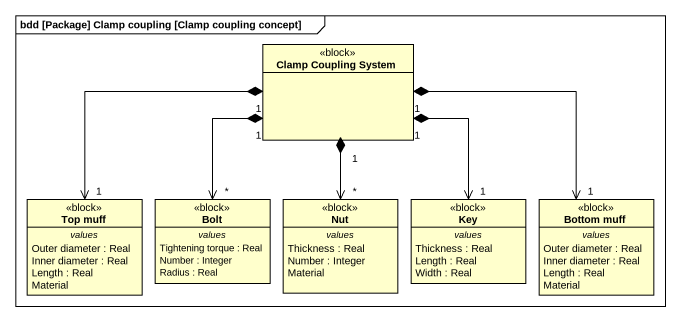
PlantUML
@startuml
mainframe bdd [Package] Clamp coupling [Clamp coupling concept]
hide circle
hide empty members
class "Clamp Coupling System" as Clamp_Coupling_System <<block>>
class "Top muff" as Top_muff <<block>> {
  -- values --
  Outer diameter : Real
  Inner diameter : Real
  Length : Real
  Material
}
class Bolt <<block>> {
  -- values --
  Tightening torque : Real
  Number : Integer
  Radius : Real
}
class Nut <<block>> {
  -- values --
  Thickness : Real
  Number : Integer
  Material
}
class Key <<block>> {
  -- values --
  Thickness : Real
  Length : Real
  Width : Real
}
class "Bottom muff" as Bottom_muff <<block>> {
  -- values --
  Outer diameter : Real
  Inner diameter : Real
  Length : Real
  Material
}
Clamp_Coupling_System "1" *--> "1" Top_muff
Clamp_Coupling_System "1" *--> "*" Bolt
Clamp_Coupling_System "1" *--> "*" Nut
Clamp_Coupling_System "1" *--> "1" Key
Clamp_Coupling_System "1" *-right-> "1" Bottom_muff
@enduml
